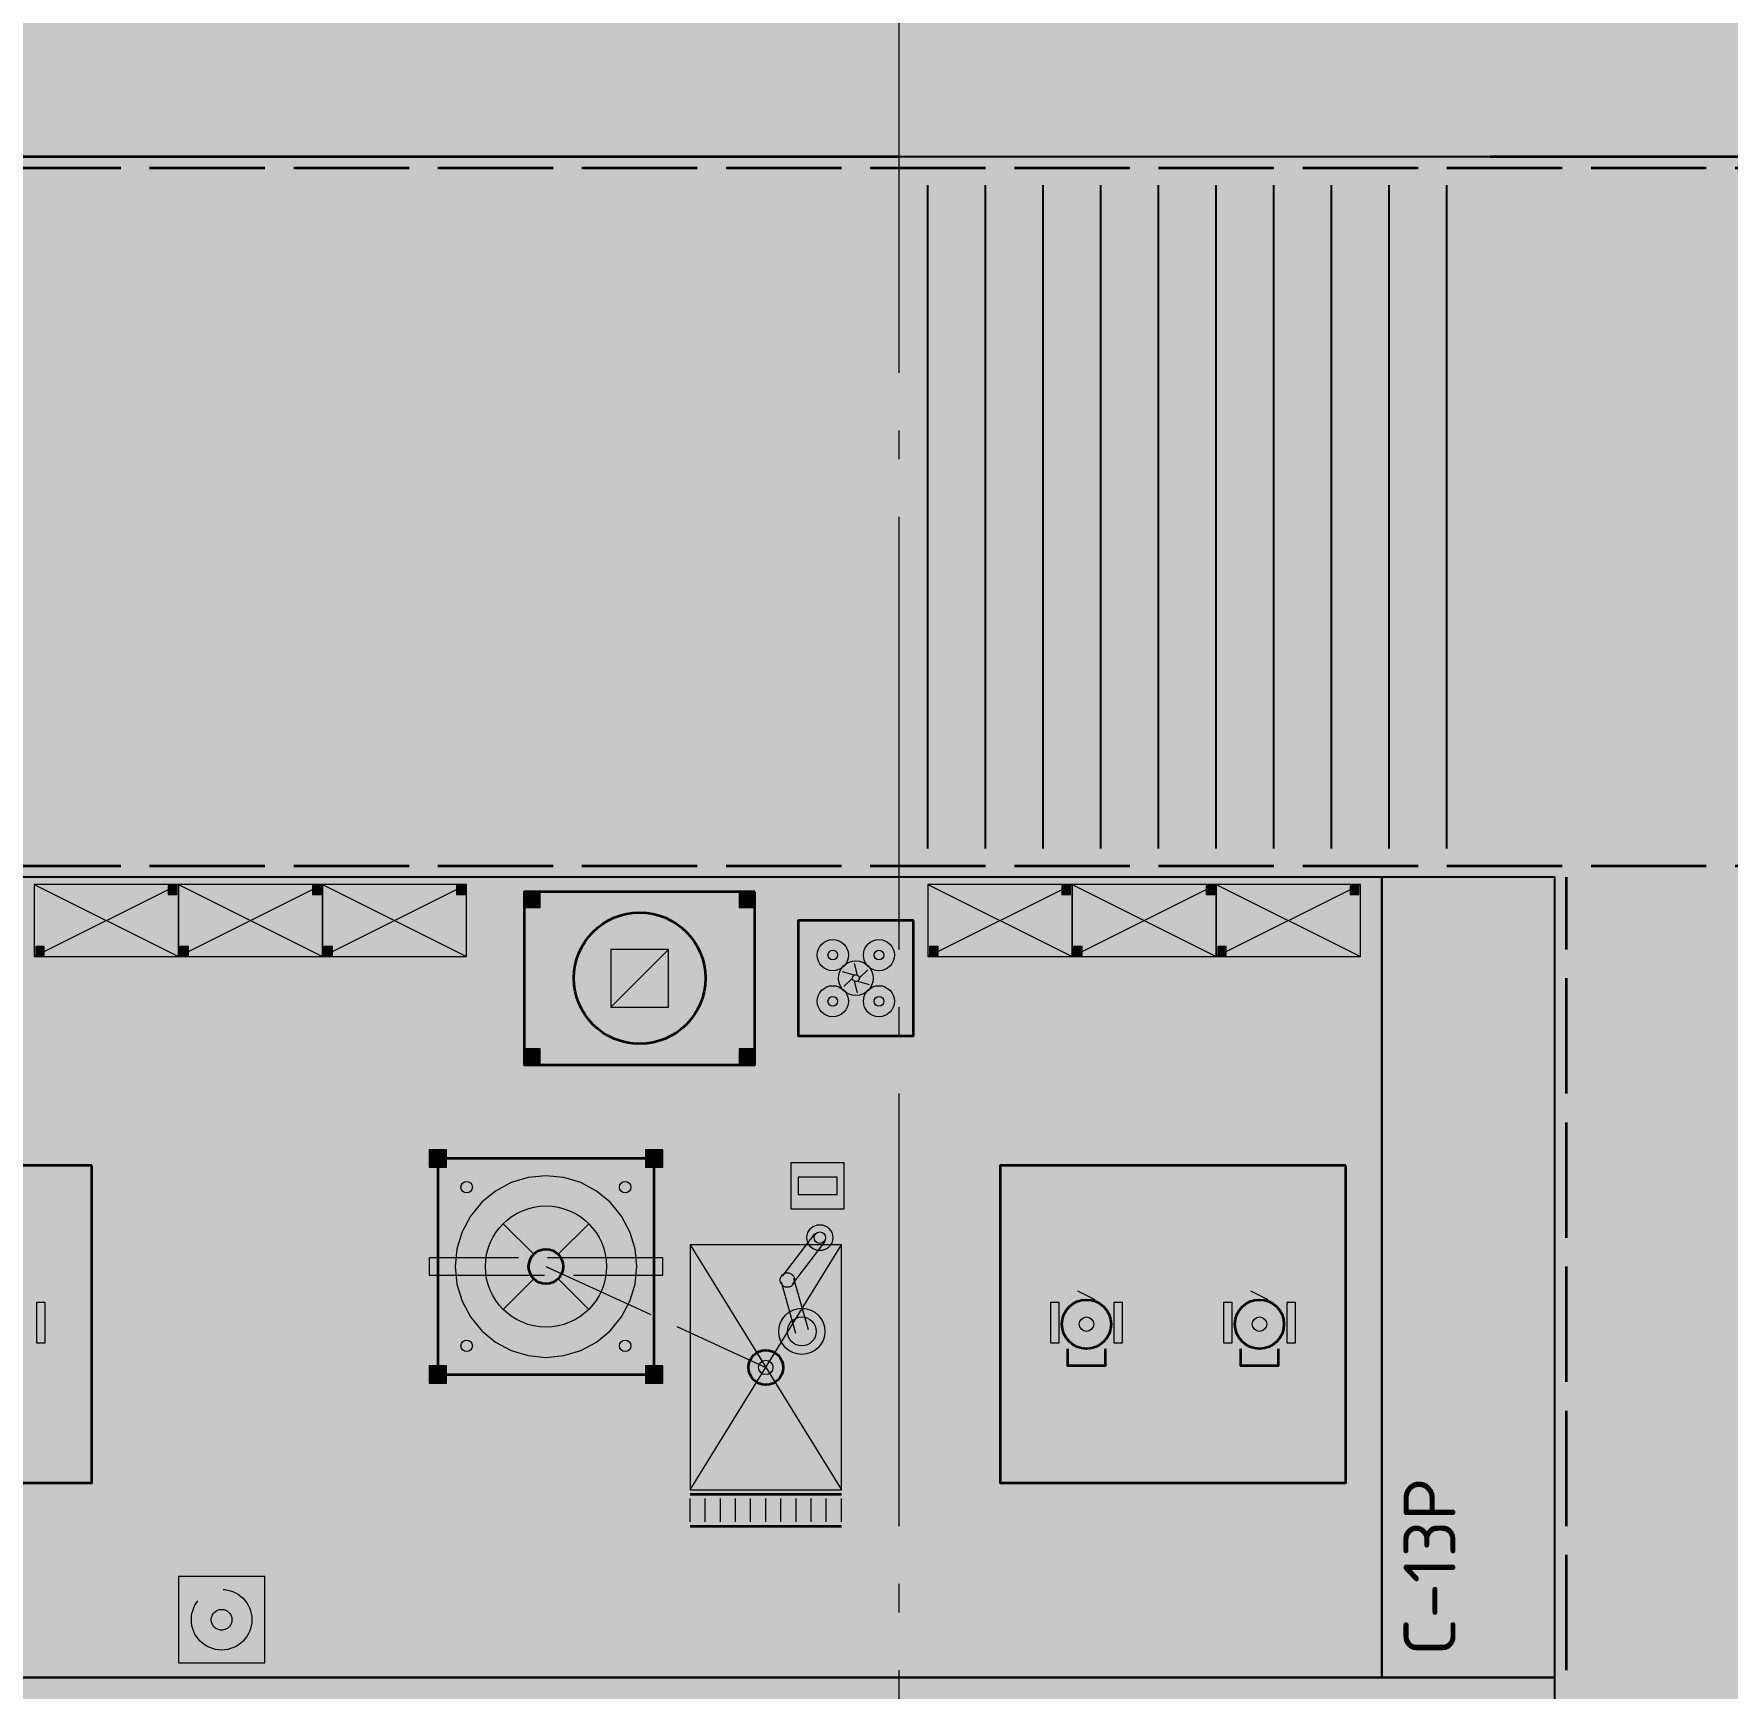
# Model space of a CAD drawing. Header units: millimetres. Extents: x 0 to 1189, y 0 to 841.
# Drawn here: x 408 to 466.7, y 423.9 to 481.2 of the extents above; entities that cross this region are included whole.
import ezdxf
from ezdxf.enums import TextEntityAlignment as Align

# ---------------------------------------------------------------- set-up
doc = ezdxf.new("R2010")
doc.units = ezdxf.units.MM
doc.linetypes.add('IRAM-E-TRAZOS', pattern=[5, 4, -1])
doc.linetypes.add('IRAM-F-TRAZO-PUNTO', pattern=[20, 15, -2, 1, -2])
for name, color, linetype, lineweight in [('A-COLUMNA', 7, 'CONTINUOUS', 50), ('A-EJE', 1, 'IRAM-F-TRAZO-PUNTO', 18), ('A-EQUIPO-FINO', 8, 'CONTINUOUS', 13), ('A-EQUIPO-OCULTO', 8, 'IRAM-E-TRAZOS', 13), ('A-EQUIPO-RELLENO', 9, 'CONTINUOUS', 13), ('A-RELLENO', 9, 'CONTINUOUS', 13), ('A-SECTOR', 1, 'CONTINUOUS', 25), ('A-SECTOR-TXT', 1, 'CONTINUOUS', 25), ('A-SEGURIDAD', 1, 'IRAM-E-TRAZOS', 18)]:
    doc.layers.add(name, color=color, linetype=linetype, lineweight=lineweight)
for name, color, linetype, lineweight, true_color in [('A-DEFENSA', 2, 'CONTINUOUS', 35, 0xe6b400), ('A-DEM-AM', 2, 'CONTINUOUS', 35, 0xd7a500), ('A-EQUIPO', 30, 'CONTINUOUS', 35, 0xe67800), ('A-PASILLO', 2, 'IRAM-E-TRAZOS', 35, 0xd7a500), ('A-SENDA', 2, 'CONTINUOUS', 25, 0xd7a500)]:
    doc.layers.add(name, color=color, linetype=linetype, lineweight=lineweight, true_color=true_color)
doc.styles.add('ISO3098', font='isocpeur.ttf')

msp = doc.modelspace()

# ---------------------------------------------------------------- hatches: boundary and pattern name
at = {"layer": 'A-COLUMNA', "true_color": 0x000000}
h = msp.add_hatch(color=7, dxfattribs=at)
h.dxf.hatch_style = 1
h.paths.add_polyline_path([(437, 476), (439, 476), (439, 478), (437, 478)])
at = {"layer": 'A-EQUIPO-RELLENO', "true_color": 0xeeeeee}
h = msp.add_hatch(color=7, dxfattribs=at)
h.dxf.hatch_style = 1
h.paths.add_polyline_path([(408, 449.25), (413, 449.25), (413, 451.75), (408, 451.75)])
at = {"layer": 'A-EQUIPO-RELLENO', "true_color": 0x969ba0}
h = msp.add_hatch(color=7, dxfattribs=at)
h.dxf.hatch_style = 1
h.paths.add_polyline_path([(412.65, 451.4), (412.95, 451.4), (412.95, 451.7), (412.65, 451.7)])
at = {"layer": 'A-EQUIPO-RELLENO', "true_color": 0xeeeeee}
h = msp.add_hatch(color=7, dxfattribs=at)
h.dxf.hatch_style = 1
h.paths.add_polyline_path([(413, 449.25), (418, 449.25), (418, 451.75), (413, 451.75)])
at = {"layer": 'A-EQUIPO-RELLENO', "true_color": 0x969ba0}
h = msp.add_hatch(color=7, dxfattribs=at)
h.dxf.hatch_style = 1
h.paths.add_polyline_path([(417.65, 451.4), (417.95, 451.4), (417.95, 451.7), (417.65, 451.7)])
at = {"layer": 'A-EQUIPO-RELLENO', "true_color": 0xeeeeee}
h = msp.add_hatch(color=7, dxfattribs=at)
h.dxf.hatch_style = 1
h.paths.add_polyline_path([(418, 449.25), (423, 449.25), (423, 451.75), (418, 451.75)])
at = {"layer": 'A-EQUIPO-RELLENO', "true_color": 0x969ba0}
h = msp.add_hatch(color=7, dxfattribs=at)
h.dxf.hatch_style = 1
h.paths.add_polyline_path([(422.65, 451.4), (422.95, 451.4), (422.95, 451.7), (422.65, 451.7)])
at = {"layer": 'A-EQUIPO-RELLENO', "true_color": 0xeeeeee}
h = msp.add_hatch(color=7, dxfattribs=at)
h.dxf.hatch_style = 1
h.paths.add_polyline_path([(439, 449.25), (444, 449.25), (444, 451.75), (439, 451.75)])
at = {"layer": 'A-EQUIPO-RELLENO', "true_color": 0x969ba0}
h = msp.add_hatch(color=7, dxfattribs=at)
h.dxf.hatch_style = 1
h.paths.add_polyline_path([(443.65, 451.4), (443.95, 451.4), (443.95, 451.7), (443.65, 451.7)])
at = {"layer": 'A-EQUIPO-RELLENO', "true_color": 0xeeeeee}
h = msp.add_hatch(color=7, dxfattribs=at)
h.dxf.hatch_style = 1
h.paths.add_polyline_path([(444, 449.25), (449, 449.25), (449, 451.75), (444, 451.75)])
at = {"layer": 'A-EQUIPO-RELLENO', "true_color": 0x969ba0}
h = msp.add_hatch(color=7, dxfattribs=at)
h.dxf.hatch_style = 1
h.paths.add_polyline_path([(448.65, 451.4), (448.95, 451.4), (448.95, 451.7), (448.65, 451.7)])
at = {"layer": 'A-EQUIPO-RELLENO', "true_color": 0xeeeeee}
h = msp.add_hatch(color=7, dxfattribs=at)
h.dxf.hatch_style = 1
h.paths.add_polyline_path([(449, 449.25), (454, 449.25), (454, 451.75), (449, 451.75)])
at = {"layer": 'A-EQUIPO-RELLENO', "true_color": 0x969ba0}
h = msp.add_hatch(color=7, dxfattribs=at)
h.dxf.hatch_style = 1
h.paths.add_polyline_path([(453.65, 451.4), (453.95, 451.4), (453.95, 451.7), (453.65, 451.7)])
at = {"layer": 'A-EQUIPO-RELLENO', "true_color": 0xfaf5e1}
h = msp.add_hatch(color=7, dxfattribs=at)
h.dxf.hatch_style = 1
h.paths.add_polyline_path([(433, 451.5), (425, 451.5), (425, 445.5), (433, 445.5)])
at = {"layer": 'A-EQUIPO-RELLENO', "true_color": 0x969ba0}
h = msp.add_hatch(color=7, dxfattribs=at)
h.dxf.hatch_style = 1
h.paths.add_polyline_path([(425.55, 451.45), (425.05, 451.45), (425.05, 450.95), (425.55, 450.95)])
h = msp.add_hatch(color=7, dxfattribs=at)
h.dxf.hatch_style = 1
h.paths.add_polyline_path([(432.95, 451.45), (432.45, 451.45), (432.45, 450.95), (432.95, 450.95)])
at = {"layer": 'A-EQUIPO-RELLENO', "true_color": 0xe6e6dc}
h = msp.add_hatch(color=7, dxfattribs=at)
h.dxf.hatch_style = 1
h.paths.add_polyline_path([(438.5, 450.5), (434.5, 450.5), (434.5, 446.5), (438.5, 446.5)])
at = {"layer": 'A-EQUIPO-RELLENO', "true_color": 0x969ba0}
h = msp.add_hatch(color=7, dxfattribs=at)
h.dxf.hatch_style = 1
h.paths.add_polyline_path([(408.05, 449.3), (408.35, 449.3), (408.35, 449.6), (408.05, 449.6)])
h = msp.add_hatch(color=7, dxfattribs=at)
h.dxf.hatch_style = 1
h.paths.add_polyline_path([(413.05, 449.3), (413.35, 449.3), (413.35, 449.6), (413.05, 449.6)])
h = msp.add_hatch(color=7, dxfattribs=at)
h.dxf.hatch_style = 1
h.paths.add_polyline_path([(418.05, 449.3), (418.35, 449.3), (418.35, 449.6), (418.05, 449.6)])
h = msp.add_hatch(color=7, dxfattribs=at)
h.dxf.hatch_style = 1
h.paths.add_polyline_path([(439.05, 449.3), (439.35, 449.3), (439.35, 449.6), (439.05, 449.6)])
h = msp.add_hatch(color=7, dxfattribs=at)
h.dxf.hatch_style = 1
h.paths.add_polyline_path([(444.05, 449.3), (444.35, 449.3), (444.35, 449.6), (444.05, 449.6)])
h = msp.add_hatch(color=7, dxfattribs=at)
h.dxf.hatch_style = 1
h.paths.add_polyline_path([(449.05, 449.3), (449.35, 449.3), (449.35, 449.6), (449.05, 449.6)])
h = msp.add_hatch(color=7, dxfattribs=at)
h.dxf.hatch_style = 1
h.paths.add_polyline_path([(425.55, 446.05), (425.05, 446.05), (425.05, 445.55), (425.55, 445.55)])
h = msp.add_hatch(color=7, dxfattribs=at)
h.dxf.hatch_style = 1
h.paths.add_polyline_path([(432.95, 446.05), (432.45, 446.05), (432.45, 445.55), (432.95, 445.55)])
h = msp.add_hatch(color=7, dxfattribs=at)
h.dxf.hatch_style = 1
h.paths.add_polyline_path([(421.7, 441.95), (422.3, 441.95), (422.3, 442.55), (421.7, 442.55)])
h = msp.add_hatch(color=7, dxfattribs=at)
h.dxf.hatch_style = 1
h.paths.add_polyline_path([(429.2, 441.95), (429.8, 441.95), (429.8, 442.55), (429.2, 442.55)])
at = {"layer": 'A-EQUIPO-RELLENO', "true_color": 0xfaeec8}
h = msp.add_hatch(color=7, dxfattribs=at)
h.dxf.hatch_style = 1
h.paths.add_polyline_path([(422, 434.75), (429.5, 434.75), (429.5, 442.25), (422, 442.25)])
at = {"layer": 'A-EQUIPO-RELLENO', "true_color": 0xcdd0d4}
h = msp.add_hatch(color=7, dxfattribs=at)
h.dxf.hatch_style = 1
h.paths.add_polyline_path([(434.25, 440.5), (436.1, 440.5), (436.1, 442.1), (434.25, 442.1)])
at = {"layer": 'A-EQUIPO-RELLENO', "true_color": 0xeeeeee}
h = msp.add_hatch(color=7, dxfattribs=at)
h.dxf.hatch_style = 1
h.paths.add_polyline_path([(430.75, 430.75), (436, 430.75), (436, 439.25), (430.75, 439.25)])
at = {"layer": 'A-EQUIPO-RELLENO', "true_color": 0x969ba0}
h = msp.add_hatch(color=7, dxfattribs=at)
h.dxf.hatch_style = 1
h.paths.add_polyline_path([(408.375, 437.25), (408.075, 437.25), (408.075, 435.85), (408.375, 435.85)])
h = msp.add_hatch(color=7, dxfattribs=at)
h.dxf.hatch_style = 1
h.paths.add_polyline_path([(443.55, 437.25), (443.25, 437.25), (443.25, 435.85), (443.55, 435.85)])
at = {"layer": 'A-EQUIPO-RELLENO', "true_color": 0xf0786e}
h = msp.add_hatch(color=7, dxfattribs=at)
h.dxf.hatch_style = 1
h.paths.add_polyline_path([(443.65, 436.5), (443.679, 436.28), (443.764, 436.075), (443.899, 435.899), (444.075, 435.764), (444.28, 435.679), (444.5, 435.65), (444.72, 435.679), (444.925, 435.764), (445.101, 435.899), (445.236, 436.075), (445.321, 436.28), (445.35, 436.5), (445.321, 436.72), (445.236, 436.925), (445.101, 437.101), (444.925, 437.236), (444.72, 437.321), (444.5, 437.35), (444.28, 437.321), (444.075, 437.236), (443.899, 437.101), (443.764, 436.925), (443.679, 436.72)])
at = {"layer": 'A-EQUIPO-RELLENO', "true_color": 0x969ba0}
h = msp.add_hatch(color=7, dxfattribs=at)
h.dxf.hatch_style = 1
h.paths.add_polyline_path([(445.75, 437.25), (445.45, 437.25), (445.45, 435.85), (445.75, 435.85)])
h = msp.add_hatch(color=7, dxfattribs=at)
h.dxf.hatch_style = 1
h.paths.add_polyline_path([(449.55, 437.25), (449.25, 437.25), (449.25, 435.85), (449.55, 435.85)])
at = {"layer": 'A-EQUIPO-RELLENO', "true_color": 0xf0786e}
h = msp.add_hatch(color=7, dxfattribs=at)
h.dxf.hatch_style = 1
h.paths.add_polyline_path([(449.65, 436.5), (449.679, 436.28), (449.764, 436.075), (449.899, 435.899), (450.075, 435.764), (450.28, 435.679), (450.5, 435.65), (450.72, 435.679), (450.925, 435.764), (451.101, 435.899), (451.236, 436.075), (451.321, 436.28), (451.35, 436.5), (451.321, 436.72), (451.236, 436.925), (451.101, 437.101), (450.925, 437.236), (450.72, 437.321), (450.5, 437.35), (450.28, 437.321), (450.075, 437.236), (449.899, 437.101), (449.764, 436.925), (449.679, 436.72)])
at = {"layer": 'A-EQUIPO-RELLENO', "true_color": 0x969ba0}
h = msp.add_hatch(color=7, dxfattribs=at)
h.dxf.hatch_style = 1
h.paths.add_polyline_path([(451.75, 437.25), (451.45, 437.25), (451.45, 435.85), (451.75, 435.85)])
h = msp.add_hatch(color=7, dxfattribs=at)
h.dxf.hatch_style = 1
h.paths.add_polyline_path([(421.7, 434.45), (422.3, 434.45), (422.3, 435.05), (421.7, 435.05)])
h = msp.add_hatch(color=7, dxfattribs=at)
h.dxf.hatch_style = 1
h.paths.add_polyline_path([(429.2, 434.45), (429.8, 434.45), (429.8, 435.05), (429.2, 435.05)])
at = {"layer": 'A-EQUIPO-RELLENO', "true_color": 0xeeeeee}
h = msp.add_hatch(color=7, dxfattribs=at)
h.dxf.hatch_style = 1
h.paths.add_polyline_path([(430.75, 429.5), (436, 429.5), (436, 430.6), (430.75, 430.6)])
at = {"layer": 'A-EQUIPO-RELLENO', "true_color": 0xd6ecd6}
h = msp.add_hatch(color=7, dxfattribs=at)
h.dxf.hatch_style = 1
h.paths.add_polyline_path([(416, 427.75), (413, 427.75), (413, 424.75), (416, 424.75)])
at = {"layer": 'A-RELLENO', "true_color": 0xfff4b4}
h = msp.add_hatch(color=7, dxfattribs=at)
h.dxf.hatch_style = 1
h.paths.add_polyline_path([(172, 477), (552, 477), (552, 484.5), (172, 484.5)])
at = {"layer": 'A-RELLENO', "true_color": 0xe2e2e2}
h = msp.add_hatch(color=7, dxfattribs=at)
h.dxf.hatch_style = 1
h.paths.add_polyline_path([(172, 452), (552, 452), (552, 477), (172, 477)])
at = {"layer": 'A-RELLENO', "true_color": 0xd7eed2}
h = msp.add_hatch(color=7, dxfattribs=at)
h.dxf.hatch_style = 1
h.paths.add_polyline_path([(393.25, 424.25), (454.75, 424.25), (454.75, 452), (393.25, 452)])
h = msp.add_hatch(color=7, dxfattribs=at)
h.dxf.hatch_style = 1
h.paths.add_polyline_path([(454.75, 424.25), (460.75, 424.25), (460.75, 452), (454.75, 452)])
at = {"layer": 'A-RELLENO', "true_color": 0xe2e2e2}
h = msp.add_hatch(color=7, dxfattribs=at)
h.dxf.hatch_style = 1
h.paths.add_polyline_path([(460.75, 384.5), (475.75, 384.5), (475.75, 452), (460.75, 452)])
at = {"layer": 'A-RELLENO', "true_color": 0xc8e8c8}
h = msp.add_hatch(color=7, dxfattribs=at)
h.dxf.hatch_style = 1
h.paths.add_polyline_path([(393.25, 384.5), (460.75, 384.5), (460.75, 424.25), (393.25, 424.25)])

# ---------------------------------------------------------------- linework, layer by layer
at = {"layer": 'A-DEFENSA'}
for p, q in [((356, 477), (438, 477)), ((458.5, 477), (476.5, 477))]:
    msp.add_line(p, q, dxfattribs=at)
at = {"layer": 'A-DEM-AM'}
for points in [[(410, 442), (398.5, 442), (398.5, 431), (410, 431)], [(453.5, 442), (441.5, 442), (441.5, 431), (453.5, 431)]]:
    msp.add_lwpolyline(points, close=True, dxfattribs=at)
at = {"layer": 'A-EJE'}
for p, q in [((438, 369.5), (438, 622.5)), ((157, 477), (567, 477))]:
    msp.add_line(p, q, dxfattribs=at)
at = {"layer": 'A-EQUIPO'}
for p, q in [((430.75, 430.6), (436, 430.6)), ((430.75, 429.5), (436, 429.5))]:
    msp.add_line(p, q, dxfattribs=at)
for points in [[(433, 451.5), (425, 451.5), (425, 445.5), (433, 445.5)], [(438.5, 450.5), (434.5, 450.5), (434.5, 446.5), (438.5, 446.5)], [(422, 434.75), (429.5, 434.75), (429.5, 442.25), (422, 442.25)]]:
    msp.add_lwpolyline(points, close=True, dxfattribs=at)
for points in [[(445.15, 435.65), (445.15, 435.05), (443.85, 435.05), (443.85, 435.65)], [(451.15, 435.65), (451.15, 435.05), (449.85, 435.05), (449.85, 435.65)]]:
    msp.add_lwpolyline(points, dxfattribs=at)
for centre, radius in [((429, 448.5), 2.28), ((425.75, 438.5), 0.6), ((444.5, 436.5), 0.85), ((450.5, 436.5), 0.85), ((433.375, 435), 0.6)]:
    msp.add_circle(centre, radius, dxfattribs=at)
at = {"layer": 'A-EQUIPO-FINO'}
for p, q in [((408, 449.25), (413, 451.75)), ((408, 451.75), (413, 449.25)), ((413, 449.25), (418, 451.75)), ((413, 451.75), (418, 449.25)), ((418, 449.25), (423, 451.75)), ((418, 451.75), (423, 449.25)), ((439, 449.25), (444, 451.75)), ((439, 451.75), (444, 449.25)), ((444, 449.25), (449, 451.75)), ((444, 451.75), (449, 449.25)), ((449, 449.25), (454, 451.75)), ((449, 451.75), (454, 449.25)), ((430, 449.5), (428, 447.5)), ((425.326, 438.924), (424.265, 439.985)), ((426.174, 438.924), (427.235, 439.985)), ((430.75, 430.75), (436, 439.25)), ((430.75, 439.25), (436, 430.75)), ((425.326, 438.076), (424.265, 437.015)), ((426.174, 438.076), (427.235, 437.015)), ((444.8, 437.35), (444.2, 437.65)), ((450.8, 437.35), (450.2, 437.65)), ((430.75, 429.65), (430.75, 430.45)), ((431.275, 429.65), (431.275, 430.45)), ((431.8, 429.65), (431.8, 430.45)), ((432.325, 429.65), (432.325, 430.45)), ((432.85, 429.65), (432.85, 430.45)), ((433.375, 429.65), (433.375, 430.45)), ((433.9, 429.65), (433.9, 430.45)), ((434.425, 429.65), (434.425, 430.45)), ((434.95, 429.65), (434.95, 430.45)), ((435.475, 429.65), (435.475, 430.45)), ((436, 429.65), (436, 430.45))]:
    msp.add_line(p, q, dxfattribs=at)
for points in [[(408, 449.25), (413, 449.25), (413, 451.75), (408, 451.75)], [(412.65, 451.4), (412.95, 451.4), (412.95, 451.7), (412.65, 451.7)], [(413, 449.25), (418, 449.25), (418, 451.75), (413, 451.75)], [(417.65, 451.4), (417.95, 451.4), (417.95, 451.7), (417.65, 451.7)], [(418, 449.25), (423, 449.25), (423, 451.75), (418, 451.75)], [(422.65, 451.4), (422.95, 451.4), (422.95, 451.7), (422.65, 451.7)], [(439, 449.25), (444, 449.25), (444, 451.75), (439, 451.75)], [(443.65, 451.4), (443.95, 451.4), (443.95, 451.7), (443.65, 451.7)], [(444, 449.25), (449, 449.25), (449, 451.75), (444, 451.75)], [(448.65, 451.4), (448.95, 451.4), (448.95, 451.7), (448.65, 451.7)], [(449, 449.25), (454, 449.25), (454, 451.75), (449, 451.75)], [(453.65, 451.4), (453.95, 451.4), (453.95, 451.7), (453.65, 451.7)], [(425.55, 451.45), (425.05, 451.45), (425.05, 450.95), (425.55, 450.95)], [(432.95, 451.45), (432.45, 451.45), (432.45, 450.95), (432.95, 450.95)], [(408.05, 449.3), (408.35, 449.3), (408.35, 449.6), (408.05, 449.6)], [(413.05, 449.3), (413.35, 449.3), (413.35, 449.6), (413.05, 449.6)], [(418.05, 449.3), (418.35, 449.3), (418.35, 449.6), (418.05, 449.6)], [(439.05, 449.3), (439.35, 449.3), (439.35, 449.6), (439.05, 449.6)], [(444.05, 449.3), (444.35, 449.3), (444.35, 449.6), (444.05, 449.6)], [(449.05, 449.3), (449.35, 449.3), (449.35, 449.6), (449.05, 449.6)], [(425.55, 446.05), (425.05, 446.05), (425.05, 445.55), (425.55, 445.55)], [(432.95, 446.05), (432.45, 446.05), (432.45, 445.55), (432.95, 445.55)], [(421.7, 441.95), (422.3, 441.95), (422.3, 442.55), (421.7, 442.55)], [(429.2, 441.95), (429.8, 441.95), (429.8, 442.55), (429.2, 442.55)], [(434.25, 440.5), (436.1, 440.5), (436.1, 442.1), (434.25, 442.1)], [(434.5, 441), (435.85, 441), (435.85, 441.6), (434.5, 441.6)], [(430.75, 430.75), (436, 430.75), (436, 439.25), (430.75, 439.25)], [(408.375, 437.25), (408.075, 437.25), (408.075, 435.85), (408.375, 435.85)], [(443.55, 437.25), (443.25, 437.25), (443.25, 435.85), (443.55, 435.85)], [(445.75, 437.25), (445.45, 437.25), (445.45, 435.85), (445.75, 435.85)], [(449.55, 437.25), (449.25, 437.25), (449.25, 435.85), (449.55, 435.85)], [(451.75, 437.25), (451.45, 437.25), (451.45, 435.85), (451.75, 435.85)], [(421.7, 434.45), (422.3, 434.45), (422.3, 435.05), (421.7, 435.05)], [(429.2, 434.45), (429.8, 434.45), (429.8, 435.05), (429.2, 435.05)]]:
    msp.add_lwpolyline(points, close=True, dxfattribs=at)
for points in [[(436.56, 448.604), (436.456, 449.008)], [(436.62, 448.5), (436.918, 448.793)], [(436.44, 448.604), (436.038, 448.716)], [(436.38, 448.5), (436.082, 448.207)], [(436.44, 448.396), (436.544, 447.992)], [(436.56, 448.396), (436.962, 448.284)]]:
    msp.add_lwpolyline(points, dxfattribs=at)
for centre, radius in [((435.7, 449.3), 0.54), ((435.7, 449.3), 0.168), ((437.3, 449.3), 0.54), ((437.3, 449.3), 0.168), ((436.5, 448.5), 0.6), ((435.7, 447.7), 0.54), ((436.5, 448.5), 0.12), ((437.3, 447.7), 0.54), ((435.7, 447.7), 0.168), ((437.3, 447.7), 0.168), ((423, 441.25), 0.2), ((428.5, 441.25), 0.2), ((425.75, 438.5), 2.1), ((435.25, 439.5), 0.45), ((435.25, 439.5), 0.2), ((434.625, 436.25), 0.8), ((434.625, 436.25), 0.5), ((444.5, 436.5), 0.25), ((450.5, 436.5), 0.25), ((423, 435.75), 0.2), ((428.5, 435.75), 0.2), ((433.375, 435), 0.25)]:
    msp.add_circle(centre, radius, dxfattribs=at)
at = {"layer": 'A-EQUIPO-OCULTO'}
for p, q in [((435.071, 439.637), (433.946, 438.168)), ((435.429, 439.363), (434.304, 437.894)), ((425.75, 438.5), (433.375, 435)), ((433.908, 437.97), (434.408, 436.189)), ((434.342, 438.092), (434.842, 436.311))]:
    msp.add_line(p, q, dxfattribs=at)
for points in [[(430, 449.5), (428, 449.5), (428, 447.5), (430, 447.5)], [(428.9, 438.5), (428.839, 439.115), (428.66, 439.705), (428.369, 440.25), (427.977, 440.727), (427.5, 441.119), (426.955, 441.41), (426.365, 441.589), (425.75, 441.65), (425.135, 441.589), (424.545, 441.41), (424, 441.119), (423.523, 440.727), (423.131, 440.25), (422.84, 439.705), (422.661, 439.115), (422.6, 438.5), (422.661, 437.885), (422.84, 437.295), (423.131, 436.75), (423.523, 436.273), (424, 435.881), (424.545, 435.59), (425.135, 435.411), (425.75, 435.35), (426.365, 435.411), (426.955, 435.59), (427.5, 435.881), (427.977, 436.273), (428.369, 436.75), (428.66, 437.295), (428.839, 437.885)], [(421.7, 438.2), (429.8, 438.2), (429.8, 438.8), (421.7, 438.8)]]:
    msp.add_lwpolyline(points, close=True, dxfattribs=at)
msp.add_circle((434.125, 438.031), 0.25, dxfattribs=at)
at = {"layer": 'A-PASILLO'}
for p, q in [((172, 476.6), (552, 476.6)), ((172, 452.4), (552, 452.4)), ((461.15, 384.5), (461.15, 452))]:
    msp.add_line(p, q, dxfattribs=at)
at = {"layer": 'A-SECTOR'}
for points in [[(393.25, 424.25), (454.75, 424.25), (454.75, 452), (393.25, 452)], [(454.75, 424.25), (460.75, 424.25), (460.75, 452), (454.75, 452)], [(393.25, 384.5), (460.75, 384.5), (460.75, 424.25), (393.25, 424.25)]]:
    msp.add_lwpolyline(points, close=True, dxfattribs=at)
at = {"layer": 'A-SEGURIDAD'}
msp.add_lwpolyline([(416, 427.75), (413, 427.75), (413, 424.75), (416, 424.75)], close=True, dxfattribs=at)
for radius in [1.05, 0.36]:
    msp.add_circle((414.5, 426.25), radius, dxfattribs=at)
at = {"layer": 'A-SENDA'}
for p, q in [((439, 453), (439, 476)), ((441, 453), (441, 476)), ((443, 453), (443, 476)), ((445, 453), (445, 476)), ((447, 453), (447, 476)), ((449, 453), (449, 476)), ((451, 453), (451, 476)), ((453, 453), (453, 476)), ((455, 453), (455, 476)), ((457, 453), (457, 476))]:
    msp.add_line(p, q, dxfattribs=at)
msp.add_lwpolyline([(172, 477), (552, 477), (552, 484.5), (172, 484.5)], close=True, dxfattribs=at)

# ---------------------------------------------------------------- texts
at = {"layer": 'A-SECTOR-TXT', "style": 'ISO3098'}
msp.add_text('C-13P', height=1.8, rotation=90, dxfattribs=at).set_placement((455.5, 425), align=Align.TOP_LEFT)

doc.saveas('drawing.dxf')
